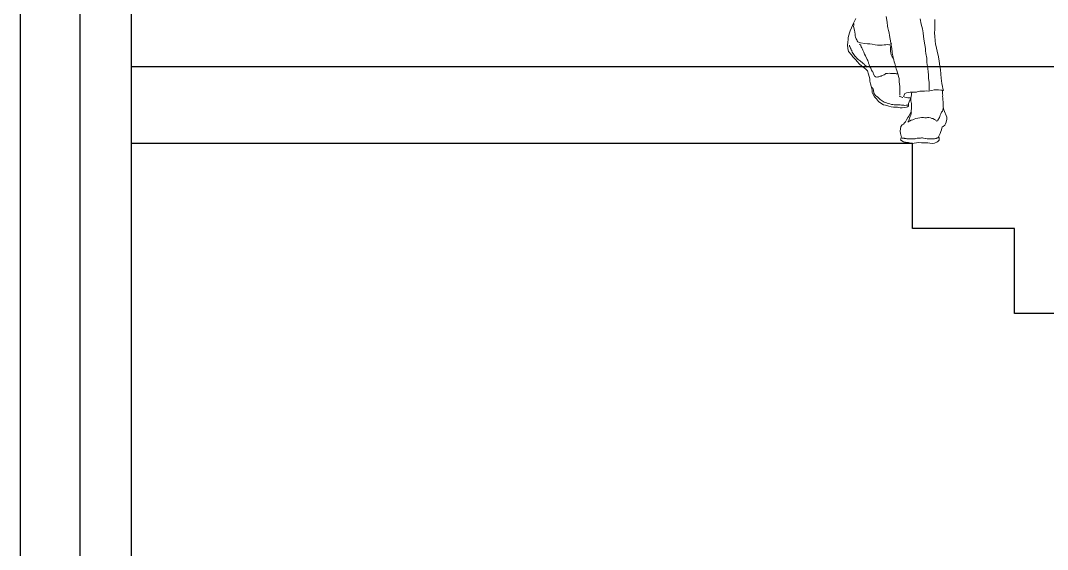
# Model space of a CAD drawing. Header units: centimetres. Extents: x 77721 to 213373, y -51694 to -17847.
# Drawn here: x 110540 to 110781.8, y -18984.6 to -18860.1 of the extents above; entities that cross this region are included whole.
import ezdxf

# ---------------------------------------------------------------- set-up
doc = ezdxf.new("R2010")
doc.units = ezdxf.units.CM
doc.header["$LTSCALE"] = 5
doc.header["$MEASUREMENT"] = 0
doc.layers.add('A-FURN', color=25, linetype='Continuous', lineweight=15, true_color=0xa46651)
doc.layers.add('KOTI', color=4, linetype='Continuous')

# ---------------------------------------------------------------- blocks, each defined once
blk = doc.blocks.new('PEOPLE11')
at = {"linetype": 'Continuous'}
for points in [[(-0.052, 0.1708), (-0.0507, 0.1632), (-0.05, 0.158), (-0.0497, 0.1557), (-0.0486, 0.1524), (-0.0479, 0.1489), (-0.0475, 0.1455), (-0.0465, 0.1406), (-0.0455, 0.1356), (-0.045, 0.1323), (-0.0444, 0.1282), (-0.0437, 0.123), (-0.0433, 0.1197), (-0.0431, 0.1185), (-0.0426, 0.1156), (-0.0417, 0.1128), (-0.041, 0.1102), (-0.0402, 0.1077), (-0.0393, 0.1043), (-0.0384, 0.1009), (-0.0377, 0.0983), (-0.0366, 0.0954), (-0.0357, 0.0925), (-0.0352, 0.0903), (-0.0346, 0.0879), (-0.0342, 0.0831), (-0.0339, 0.0802), (-0.0336, 0.0769), (-0.0333, 0.0737), (-0.0333, 0.0706), (-0.0334, 0.0683), (-0.0334, 0.0654)], [(0.0136, 0.167), (0.0136, 0.1626), (0.0134, 0.1572), (0.0134, 0.154), (0.0132, 0.1484), (0.0134, 0.1445), (0.014, 0.1381), (0.0144, 0.134), (0.0149, 0.1326), (0.0169, 0.1244), (0.0187, 0.1168), (0.0195, 0.1112), (0.0204, 0.1043), (0.0211, 0.0997), (0.0215, 0.0935), (0.0221, 0.0883), (0.0231, 0.0811), (0.0237, 0.0771), (0.0243, 0.0744), (0.0252, 0.0714), (0.0232, 0.0718), (0.0217, 0.072), (0.0186, 0.0723), (0.0162, 0.0726), (0.0126, 0.0725), (0.0097, 0.0716), (0.007, 0.071), (0.0044, 0.0708), (0.0023, 0.071), (-0.0005, 0.0709), (-0.0029, 0.0709), (-0.0049, 0.0707), (-0.0064, 0.0706), (-0.0082, 0.0703), (-0.0101, 0.0698), (-0.0112, 0.0694), (-0.0141, 0.0694), (-0.0169, 0.0694), (-0.0195, 0.0694), (-0.0219, 0.0691), (-0.0246, 0.0686), (-0.0267, 0.0675), (-0.0275, 0.0653), (-0.0285, 0.0636), (-0.027, 0.0626), (-0.0246, 0.0623), (-0.0226, 0.0619), (-0.02, 0.0616), (-0.0185, 0.0613), (-0.0185, 0.0609), (-0.0186, 0.0575), (-0.0179, 0.0541), (-0.0178, 0.0516), (-0.0178, 0.0483), (-0.0182, 0.0434), (-0.0196, 0.0403), (-0.0213, 0.0371), (-0.0227, 0.0352), (-0.0244, 0.0321), (-0.026, 0.0294), (-0.0272, 0.0283), (-0.0287, 0.0264), (-0.0303, 0.0254), (-0.0321, 0.0232), (-0.0331, 0.0168), (-0.0325, 0.0139), (-0.0315, 0.01), (-0.0312, 0.0092), (-0.0319, 0.0085), (-0.0328, 0.005), (-0.0323, 0.0049), (-0.0284, 0.0025), (-0.0272, 0.0022), (-0.0258, 0.002), (-0.0219, 0.0016), (-0.0205, 0.0011), (-0.0181, 0.0006), (-0.0164, 0.0005), (-0.0142, 0.0007), (-0.011, 0.0014), (-0.0079, 0.0015), (-0.0042, 0.0012), (-0.0016, 0.0011), (0.0013, 0.0014), (0.0041, 0.0012), (0.0067, 0.0006), (0.0099, 0.0002), (0.0129, 0.0007), (0.0141, 0.0011), (0.0161, 0.0023), (0.0175, 0.0032), (0.0181, 0.0037), (0.0194, 0.0049), (0.0194, 0.0056), (0.0192, 0.0081), (0.0183, 0.0092), (0.0183, 0.0095), (0.02, 0.012), (0.0209, 0.0137), (0.0218, 0.0167), (0.0224, 0.0189), (0.0232, 0.0227), (0.0249, 0.0234), (0.0268, 0.0249), (0.0281, 0.0268), (0.0289, 0.0292), (0.0298, 0.0331), (0.0296, 0.0356), (0.029, 0.038), (0.0267, 0.0433), (0.0258, 0.0454), (0.0251, 0.0476), (0.0246, 0.0495), (0.0246, 0.0513), (0.0246, 0.0535), (0.0249, 0.0556), (0.0242, 0.06), (0.0241, 0.0615), (0.024, 0.0635), (0.0242, 0.0654), (0.024, 0.0671), (0.0239, 0.0694), (0.024, 0.0717)], [(0.006, 0.0722), (0.006, 0.0757), (0.0059, 0.0784), (0.0059, 0.0824), (0.0052, 0.0882), (0.0051, 0.0927), (0.0045, 0.0968), (0.0041, 0.1011), (0.0033, 0.1063), (0.0029, 0.1093), (0.0026, 0.115), (0.0016, 0.1213), (0.0012, 0.1247), (0.0008, 0.1279), (-0.0001, 0.1328), (-0.0006, 0.138), (-0.0015, 0.1443), (-0.002, 0.149), (-0.0032, 0.1544), (-0.0047, 0.1605), (-0.0062, 0.1677)], [(-0.0186, 0.0627), (-0.0198, 0.0597), (-0.0211, 0.0565), (-0.0217, 0.0541), (-0.0218, 0.0513), (-0.022, 0.0503), (-0.0234, 0.0496), (-0.0247, 0.0492), (-0.027, 0.0487), (-0.0305, 0.0485), (-0.033, 0.0484), (-0.0366, 0.0491), (-0.0385, 0.0492), (-0.0419, 0.0491), (-0.045, 0.0498), (-0.0484, 0.0506), (-0.0529, 0.0518), (-0.0554, 0.0524), (-0.0591, 0.0544), (-0.0624, 0.057), (-0.0651, 0.0602), (-0.0675, 0.0631), (-0.0693, 0.0661), (-0.0706, 0.0688), (-0.0709, 0.0719), (-0.0713, 0.0742), (-0.072, 0.0773), (-0.0731, 0.0805), (-0.0739, 0.084), (-0.0739, 0.0873), (-0.0749, 0.0905), (-0.0758, 0.0936), (-0.0769, 0.0982), (-0.0793, 0.1004), (-0.0813, 0.102), (-0.0845, 0.1043), (-0.088, 0.1073), (-0.0905, 0.1101), (-0.0932, 0.1132), (-0.0965, 0.117), (-0.0986, 0.1194), (-0.1025, 0.124), (-0.1036, 0.1281), (-0.1039, 0.1329), (-0.1036, 0.1359), (-0.1031, 0.1404), (-0.1028, 0.143), (-0.1022, 0.146), (-0.1014, 0.149), (-0.1003, 0.1517), (-0.0987, 0.156), (-0.0973, 0.1589), (-0.0959, 0.1622), (-0.0946, 0.1649), (-0.0926, 0.1684)], [(-0.0464, 0.1328), (-0.047, 0.1328), (-0.0481, 0.1331), (-0.0502, 0.1332), (-0.0523, 0.1328), (-0.0546, 0.1328), (-0.0574, 0.1326), (-0.0599, 0.1324), (-0.0636, 0.1324), (-0.0666, 0.133), (-0.0707, 0.1337), (-0.0739, 0.1341), (-0.0768, 0.1344), (-0.0806, 0.1348), (-0.0862, 0.1357), (-0.0883, 0.1363), (-0.0899, 0.1369), (-0.0911, 0.1381), (-0.0915, 0.1398), (-0.092, 0.1412), (-0.0931, 0.1431), (-0.0934, 0.1449), (-0.0936, 0.147), (-0.0942, 0.1505), (-0.0945, 0.1523), (-0.0952, 0.1562), (-0.0956, 0.1578), (-0.0955, 0.1595), (-0.0954, 0.1616)], [(-0.1011, 0.1325), (-0.101, 0.1325), (-0.101, 0.1311), (-0.1007, 0.1307), (-0.1002, 0.1297), (-0.0997, 0.1285), (-0.0996, 0.128), (-0.0995, 0.1277), (-0.0989, 0.1264), (-0.0982, 0.1252), (-0.0981, 0.1248), (-0.0974, 0.123), (-0.0968, 0.1218), (-0.0963, 0.1212), (-0.0953, 0.1199), (-0.0946, 0.1186), (-0.0934, 0.1173), (-0.0933, 0.1173), (-0.0918, 0.1156), (-0.0907, 0.1146), (-0.0894, 0.1134), (-0.0882, 0.1125), (-0.087, 0.1115), (-0.0858, 0.1106), (-0.0841, 0.109), (-0.0827, 0.1077), (-0.0816, 0.1068), (-0.0809, 0.1061), (-0.0789, 0.1042), (-0.0786, 0.1038), (-0.0777, 0.103)], [(-0.0877, 0.134), (-0.0874, 0.1335), (-0.0861, 0.1324), (-0.0859, 0.1316), (-0.0853, 0.1304), (-0.0846, 0.1289), (-0.0836, 0.1269), (-0.0831, 0.1256), (-0.0824, 0.1241), (-0.0821, 0.1231), (-0.0815, 0.1216), (-0.0809, 0.1202), (-0.0798, 0.118), (-0.0793, 0.1173), (-0.0779, 0.1143), (-0.0778, 0.114), (-0.0774, 0.1132), (-0.0765, 0.1119), (-0.0761, 0.1102), (-0.0758, 0.1092), (-0.0756, 0.1085), (-0.0748, 0.1067), (-0.0741, 0.1044), (-0.0733, 0.1027), (-0.0727, 0.1014), (-0.0714, 0.0991), (-0.0706, 0.0977), (-0.0704, 0.0974), (-0.0694, 0.0952), (-0.0688, 0.0937), (-0.0673, 0.0905), (-0.0669, 0.0902), (-0.0661, 0.0901), (-0.0645, 0.0896), (-0.064, 0.0896), (-0.0631, 0.0898), (-0.0619, 0.09), (-0.0607, 0.0904), (-0.0598, 0.0907), (-0.0585, 0.0909), (-0.058, 0.0912), (-0.0569, 0.0917), (-0.0557, 0.0923), (-0.0547, 0.0928), (-0.0531, 0.0937), (-0.0522, 0.0942), (-0.05, 0.0945), (-0.0478, 0.0947), (-0.0461, 0.0945), (-0.0446, 0.0944), (-0.0426, 0.0943), (-0.0414, 0.0942), (-0.0394, 0.0942), (-0.0385, 0.0941), (-0.0369, 0.0939), (-0.036, 0.0936)], [(-0.0447, 0.1349), (-0.0457, 0.1318), (-0.046, 0.1295), (-0.0462, 0.1272), (-0.0462, 0.1239), (-0.0457, 0.1223), (-0.0451, 0.1196), (-0.0439, 0.1169), (-0.0426, 0.1149), (-0.0414, 0.1128)], [(-0.0221, 0.0521), (-0.0227, 0.0518), (-0.0229, 0.0518), (-0.024, 0.0518), (-0.0251, 0.0518), (-0.0268, 0.0515), (-0.0283, 0.0518), (-0.0294, 0.052), (-0.0301, 0.052), (-0.0314, 0.052), (-0.0329, 0.0521), (-0.0337, 0.0522), (-0.0347, 0.0523), (-0.0363, 0.0523), (-0.0375, 0.0523), (-0.0394, 0.0523), (-0.0413, 0.0524), (-0.0431, 0.0528), (-0.0446, 0.0529), (-0.0469, 0.0535), (-0.0487, 0.0543), (-0.0504, 0.0547), (-0.0516, 0.055), (-0.0532, 0.0554), (-0.0544, 0.0559), (-0.0558, 0.0567), (-0.0574, 0.0577), (-0.0585, 0.0585), (-0.0598, 0.0597), (-0.0602, 0.0601), (-0.0612, 0.0609), (-0.0626, 0.0622), (-0.0635, 0.0629), (-0.0645, 0.0637), (-0.0657, 0.0644), (-0.0666, 0.0653), (-0.0675, 0.0668), (-0.0684, 0.0682), (-0.0686, 0.0692), (-0.0687, 0.0709), (-0.0689, 0.0717), (-0.0691, 0.0724), (-0.0694, 0.0735), (-0.0701, 0.0756)], [(-0.0184, 0.0621), (-0.0184, 0.0627), (-0.0183, 0.064), (-0.0183, 0.0641), (-0.018, 0.0651), (-0.018, 0.0653), (-0.0178, 0.0663), (-0.0177, 0.067), (-0.0177, 0.0675), (-0.0174, 0.0687), (-0.0173, 0.0694)], [(-0.0341, 0.064), (-0.0333, 0.0636), (-0.0323, 0.0631), (-0.0308, 0.0625), (-0.0298, 0.0623), (-0.0296, 0.0623)], [(0.0249, 0.0479), (0.0246, 0.0475), (0.0241, 0.0454), (0.0237, 0.044), (0.0225, 0.0425), (0.0215, 0.0403), (0.0209, 0.0386), (0.0204, 0.0368), (0.0198, 0.0354), (0.019, 0.034), (0.0184, 0.0332), (0.0175, 0.0316), (0.0171, 0.0308), (0.0162, 0.0303), (0.0154, 0.031), (0.0147, 0.0317), (0.013, 0.0326), (0.0107, 0.0338), (0.0093, 0.034), (0.0076, 0.0347), (0.0054, 0.0351), (0.0038, 0.0351), (0.0022, 0.035), (0.0002, 0.035), (-0.0017, 0.0351), (-0.0043, 0.0351), (-0.0065, 0.0347), (-0.0094, 0.0344), (-0.0119, 0.0338), (-0.0142, 0.033), (-0.0159, 0.0323), (-0.0183, 0.0316), (-0.0204, 0.0303), (-0.0224, 0.0293), (-0.0228, 0.0291), (-0.0222, 0.0293), (-0.0216, 0.0305), (-0.0215, 0.0314), (-0.0209, 0.0326), (-0.0205, 0.0344), (-0.0194, 0.0368), (-0.0188, 0.0386), (-0.0182, 0.0408), (-0.0178, 0.0422)], [(-0.0309, 0.0077), (-0.0308, 0.0076), (-0.0305, 0.0076), (-0.03, 0.0076), (-0.0297, 0.0076), (-0.0294, 0.0075), (-0.029, 0.0075), (-0.0286, 0.0074), (-0.0277, 0.0073), (-0.0273, 0.0072), (-0.0266, 0.007), (-0.0255, 0.0069), (-0.025, 0.0069), (-0.0243, 0.0068), (-0.0236, 0.0067), (-0.0225, 0.0066), (-0.0211, 0.0065), (-0.0198, 0.0064), (-0.018, 0.0064), (-0.0167, 0.0064), (-0.0149, 0.0066), (-0.013, 0.0068), (-0.012, 0.0069), (-0.01, 0.0073), (-0.0077, 0.0076), (-0.0056, 0.0077), (-0.0044, 0.0078), (-0.003, 0.0078), (-0.0017, 0.0075), (0.0004, 0.0072), (0.0012, 0.0069), (0.0032, 0.0066), (0.0042, 0.0065), (0.0051, 0.0065), (0.0063, 0.0064), (0.0073, 0.0064), (0.0084, 0.0064), (0.0096, 0.0064), (0.0105, 0.0064), (0.0108, 0.0064), (0.0116, 0.0065), (0.0126, 0.0066), (0.0131, 0.0066), (0.0144, 0.0069), (0.0149, 0.007), (0.0154, 0.0072), (0.0159, 0.0073), (0.0165, 0.0076), (0.0169, 0.0077), (0.0174, 0.0081), (0.0184, 0.0089)]]:
    blk.add_lwpolyline(points, dxfattribs=at)

msp = doc.modelspace()

# ---------------------------------------------------------------- linework, layer by layer
at = {"layer": 'KOTI', "color": 2, "linetype": 'Continuous'}
for p, q in [((110540, -19109.01), (110540, -18619.5)), ((110554, -19093.01), (110554, -18633.44)), ((110566.11, -19091.01), (110566.11, -18635.01))]:
    msp.add_line(p, q, dxfattribs=at)
at = {"layer": 'KOTI', "color": 2, "linetype": 'Continuous', "true_color": 0xf1eb1f}
for p, q in [((110973.02, -18871.01), (110566.11, -18871.01)), ((110750.02, -18889.01), (110566.11, -18889.01)), ((110750.02, -18909.01), (110750.02, -18889.01)), ((110774.02, -18909.01), (110750.02, -18909.01)), ((110774.02, -18929.01), (110774.02, -18909.01)), ((110798.02, -18929.01), (110774.02, -18929.01))]:
    msp.add_line(p, q, dxfattribs=at)

# ---------------------------------------------------------------- block references
at = {"layer": 'A-FURN', "xscale": 175.0993450000053, "yscale": 175.0993450000053, "zscale": 175.0993450000053}
msp.add_blockref('PEOPLE11', (110752.88, -18889.09), dxfattribs=at)

doc.saveas('drawing.dxf')
